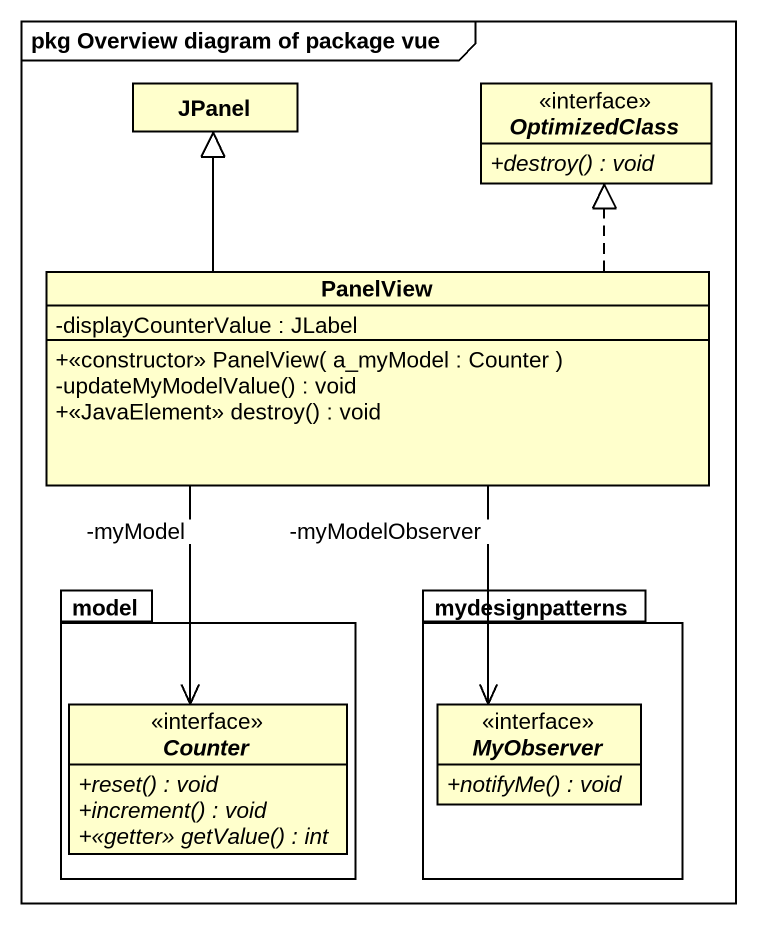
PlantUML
@startuml
mainframe pkg Overview diagram of package vue
hide circle
hide empty members
skinparam classAttributeIconSize 0
class JPanel
interface OptimizedClass {
  {abstract} +destroy() : void
}
class PanelView {
  -displayCounterValue : JLabel
  +<<constructor>> PanelView( a_myModel : Counter )
  -updateMyModelValue() : void
  +<<JavaElement>> destroy() : void
}
package model {
  interface Counter {
    {abstract} +reset() : void
    {abstract} +increment() : void
    {abstract} +<<getter>> getValue() : int
  }
}
package mydesignpatterns {
  interface MyObserver {
    {abstract} +notifyMe() : void
  }
}
PanelView -up-|> JPanel
PanelView .up.|> OptimizedClass
Counter "-myModel" <-up- PanelView
MyObserver "-myModelObserver" <-up- PanelView
@enduml
